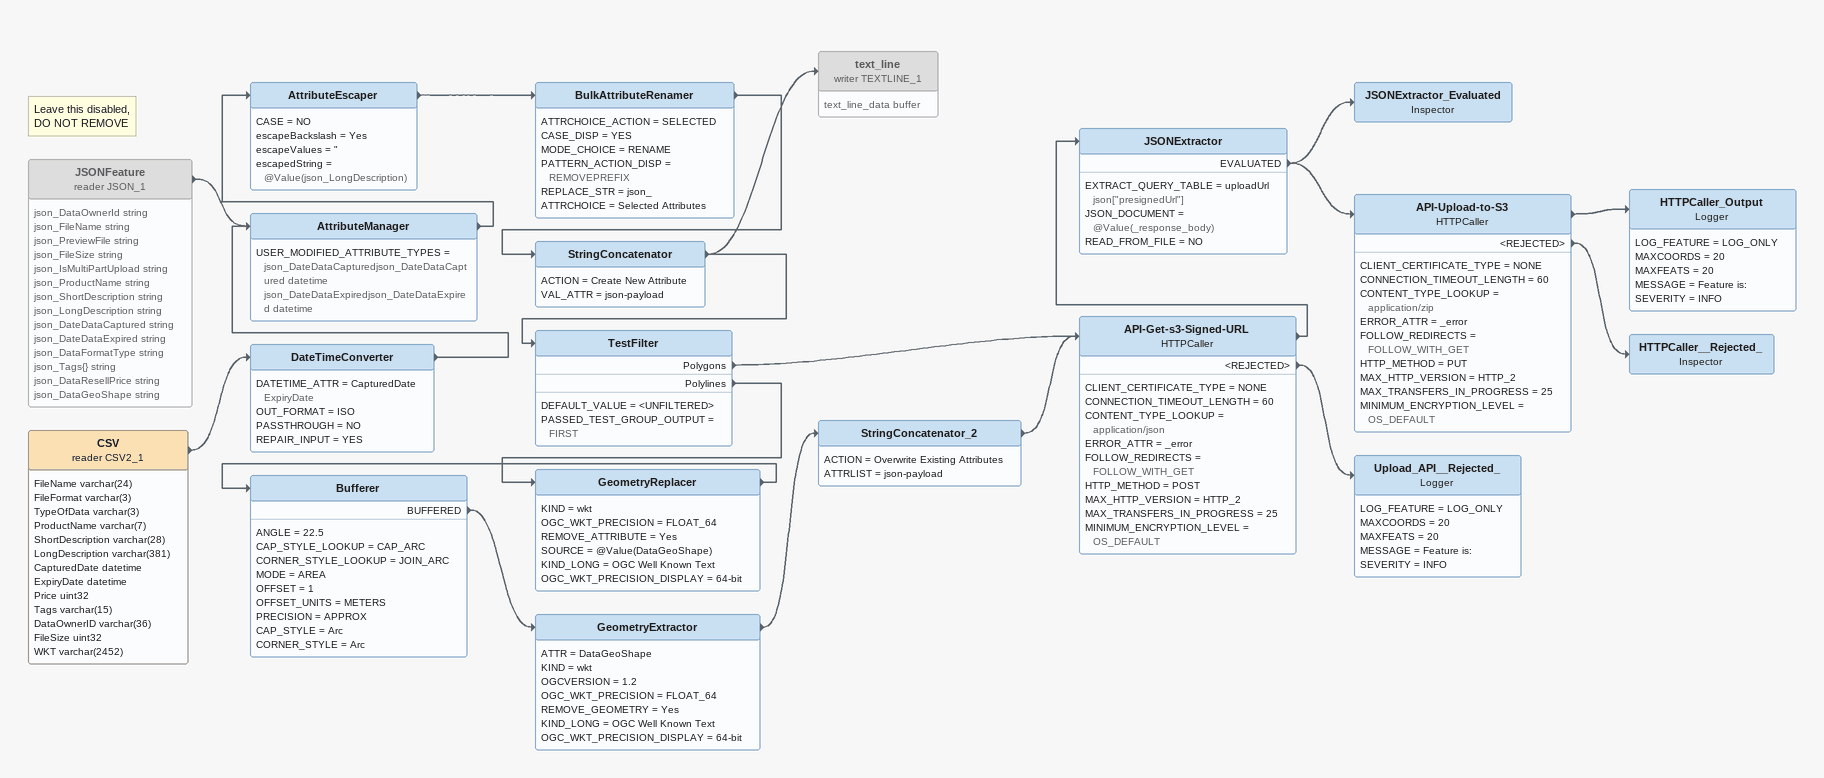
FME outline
Note: Leave this disabled, / DO NOT REMOVE
JSONFeature (reader JSON_1) [off]
    attributes: json_DataOwnerId string, json_FileName string, json_PreviewFile string, json_FileSize string, json_IsMultiPartUpload string, json_ProductName string, json_ShortDescription string, json_LongDescription string, json_DateDataCaptured string, json_DateDataExpired string, json_DataFormatType string, json_Tags{} string, json_DataResellPrice string, json_DataGeoShape string
    -> AttributeManager
CSV (reader CSV2_1)
    attributes: FileName varchar(24), FileFormat varchar(3), TypeOfData varchar(3), ProductName varchar(7), ShortDescription varchar(28), LongDescription varchar(381), CapturedDate datetime, ExpiryDate datetime, Price uint32, Tags varchar(15), DataOwnerID varchar(36), FileSize uint32, WKT varchar(2452)
    -> DateTimeConverter
DateTimeConverter
    DATETIME_ATTR = CapturedDate ExpiryDate
    OUT_FORMAT = ISO
    PASSTHROUGH = NO
    REPAIR_INPUT = YES
    -> AttributeManager
AttributeManager
    USER_MODIFIED_ATTRIBUTE_TYPES = json_DateDataCapturedjson_DateDataCaptured datetime json_DateDataExpiredjson_DateDataExpired datetime
    -> AttributeEscaper
AttributeEscaper
    CASE = NO
    escapeBackslash = Yes
    escapeValues = "
    escapedString = @Value(json_LongDescription)
    -> BulkAttributeRenamer
BulkAttributeRenamer
    ATTRCHOICE_ACTION = SELECTED
    CASE_DISP = YES
    MODE_CHOICE = RENAME
    PATTERN_ACTION_DISP = REMOVEPREFIX
    REPLACE_STR = json_
    ATTRCHOICE = Selected Attributes
    -> StringConcatenator
StringConcatenator
    ACTION = Create New Attribute
    VAL_ATTR = json-payload
    -> text_line (writer TEXTLINE_1)
    -> TestFilter
text_line (writer TEXTLINE_1) [off]
    attributes: text_line_data buffer
TestFilter
    DEFAULT_VALUE = <UNFILTERED>
    PASSED_TEST_GROUP_OUTPUT = FIRST
    Polygons -> API-Get-s3-Signed-URL
    Polylines -> GeometryReplacer
GeometryReplacer
    KIND = wkt
    OGC_WKT_PRECISION = FLOAT_64
    REMOVE_ATTRIBUTE = Yes
    SOURCE = @Value(DataGeoShape)
    KIND_LONG = OGC Well Known Text
    OGC_WKT_PRECISION_DISPLAY = 64-bit
    -> Bufferer
Bufferer
    ANGLE = 22.5
    CAP_STYLE_LOOKUP = CAP_ARC
    CORNER_STYLE_LOOKUP = JOIN_ARC
    MODE = AREA
    OFFSET = 1
    OFFSET_UNITS = METERS
    PRECISION = APPROX
    CAP_STYLE = Arc
    CORNER_STYLE = Arc
    BUFFERED -> GeometryExtractor
GeometryExtractor
    ATTR = DataGeoShape
    KIND = wkt
    OGCVERSION = 1.2
    OGC_WKT_PRECISION = FLOAT_64
    REMOVE_GEOMETRY = Yes
    KIND_LONG = OGC Well Known Text
    OGC_WKT_PRECISION_DISPLAY = 64-bit
    -> StringConcatenator_2
StringConcatenator_2
    ACTION = Overwrite Existing Attributes
    ATTRLIST = json-payload
    -> API-Get-s3-Signed-URL
API-Get-s3-Signed-URL: HTTPCaller
    CLIENT_CERTIFICATE_TYPE = NONE
    CONNECTION_TIMEOUT_LENGTH = 60
    CONTENT_TYPE_LOOKUP = application/json
    ERROR_ATTR = _error
    FOLLOW_REDIRECTS = FOLLOW_WITH_GET
    HTTP_METHOD = POST
    MAX_HTTP_VERSION = HTTP_2
    MAX_TRANSFERS_IN_PROGRESS = 25
    MINIMUM_ENCRYPTION_LEVEL = OS_DEFAULT
    -> JSONExtractor
    <REJECTED> -> Upload_API__Rejected_
JSONExtractor
    EXTRACT_QUERY_TABLE = uploadUrl json["presignedUrl"]
    JSON_DOCUMENT = @Value(_response_body)
    READ_FROM_FILE = NO
    EVALUATED -> JSONExtractor_Evaluated
    EVALUATED -> API-Upload-to-S3
JSONExtractor_Evaluated: Inspector
API-Upload-to-S3: HTTPCaller
    CLIENT_CERTIFICATE_TYPE = NONE
    CONNECTION_TIMEOUT_LENGTH = 60
    CONTENT_TYPE_LOOKUP = application/zip
    ERROR_ATTR = _error
    FOLLOW_REDIRECTS = FOLLOW_WITH_GET
    HTTP_METHOD = PUT
    MAX_HTTP_VERSION = HTTP_2
    MAX_TRANSFERS_IN_PROGRESS = 25
    MINIMUM_ENCRYPTION_LEVEL = OS_DEFAULT
    -> HTTPCaller_Output
    <REJECTED> -> HTTPCaller__Rejected_
HTTPCaller_Output: Logger
    LOG_FEATURE = LOG_ONLY
    MAXCOORDS = 20
    MAXFEATS = 20
    MESSAGE = Feature is:
    SEVERITY = INFO
HTTPCaller__Rejected_: Inspector
Upload_API__Rejected_: Logger
    LOG_FEATURE = LOG_ONLY
    MAXCOORDS = 20
    MAXFEATS = 20
    MESSAGE = Feature is:
    SEVERITY = INFO
